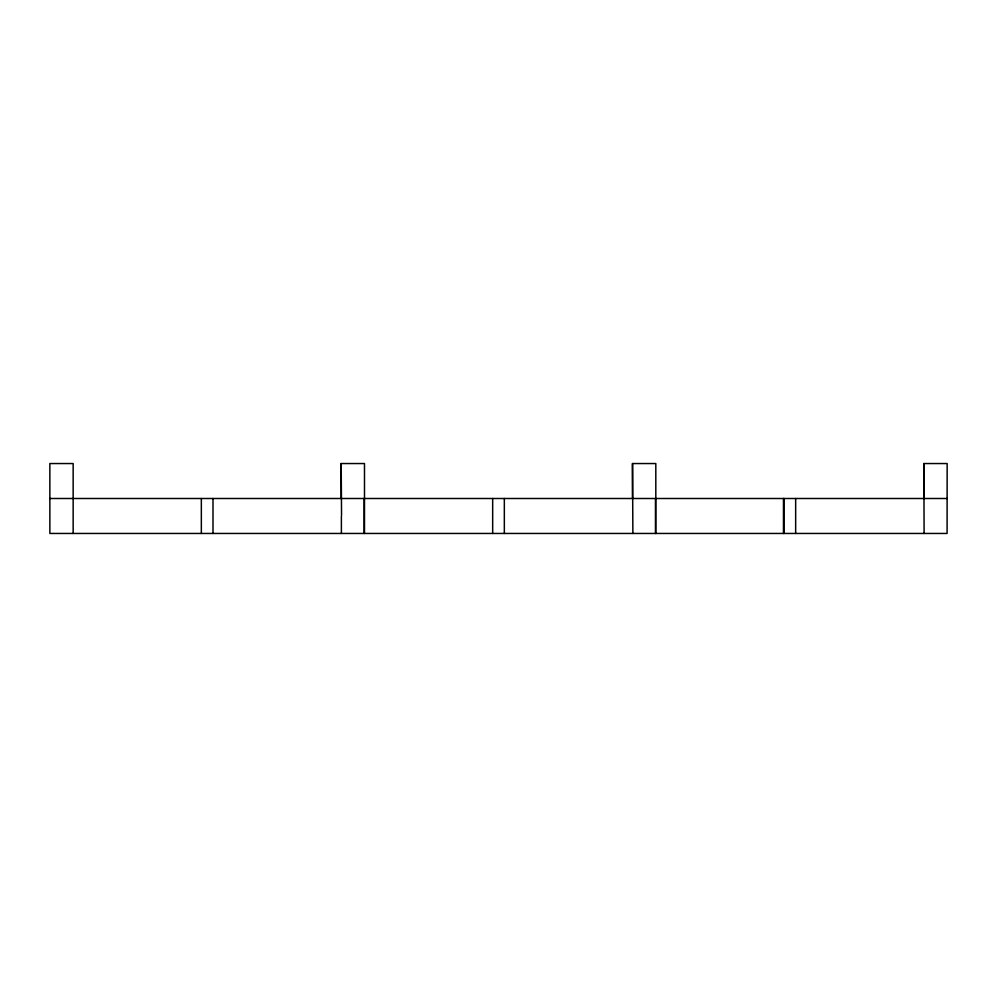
<?xml version="1.0" encoding="UTF-8"?>
<svg xmlns="http://www.w3.org/2000/svg" width="997" height="997" viewBox="0 0 997 997"><rect width="100%" height="100%" fill="white"/><g stroke="black" fill="none" stroke-linecap="round" stroke-linejoin="round"><path stroke-width="1.5" d="M924.107 533.457L923.845 463.543L947.15 463.543L947.088 533.457L49.862 533.457L49.85 463.543L73.155 463.543L73.155 533.457M341.186 498.5L341.186 463.543L364.491 463.543L364.491 533.457M632.509 498.5L632.509 463.543L655.814 463.543L655.814 533.457M49.862 498.5L947.15 498.5M632.509 463.543L632.871 533.457M341.186 463.543L341.547 515.225M923.845 463.543L923.845 498.5M795.656 498.5L795.656 533.457M784.003 498.5L784.003 533.457M783.468 498.5L783.468 533.457M655.465 498.5L655.465 533.457M504.332 498.5L504.332 533.457M492.668 498.5L492.668 533.457M364.129 498.5L364.129 533.457M341.385 515.985L341.385 533.457M212.997 498.5L212.997 533.457M201.344 498.5L201.344 533.457"/></g></svg>
